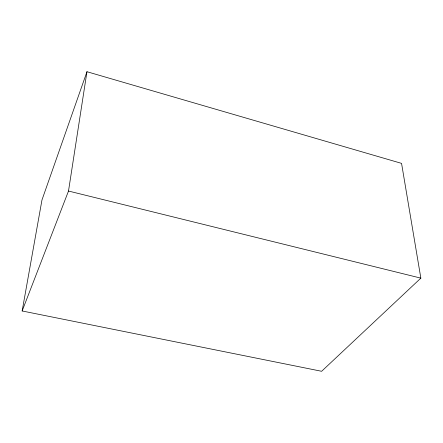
<?xml version="1.0" encoding="UTF-8"?>
<svg xmlns="http://www.w3.org/2000/svg" width="443" height="443" viewBox="0 0 443 443"><rect width="100%" height="100%" fill="white"/><g stroke="black" fill="none" stroke-linecap="round" stroke-linejoin="round"><path stroke-width="0.66" d="M22.15 310.969L68.504 191.038L86.966 71.716L401.557 163.373L420.85 278.138L321.629 371.284L22.15 310.969L41.974 199.97L86.966 71.716M68.504 191.038L420.85 278.138"/></g></svg>
